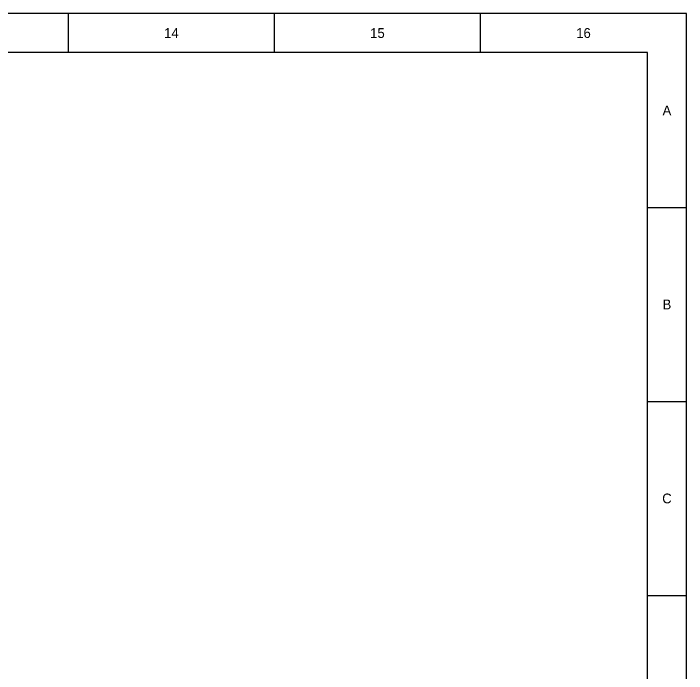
# Model space of a CAD drawing. Extents: x 0 to 1682, y 0 to 1188.
# Drawn here: x 1338.6 to 1682, y 851.1 to 1188 of the extents above; entities that cross this region are included whole.
import ezdxf
from ezdxf.enums import TextEntityAlignment as Align

# ---------------------------------------------------------------- set-up
doc = ezdxf.new("R2010")
doc.units = 0
for name, color, linetype in [('FINA', 7, 'CONTINUOUS'), ('NORMA', 7, 'CONTINUOUS'), ('TEXTO', 7, 'CONTINUOUS')]:
    doc.layers.add(name, color=color, linetype=linetype)

msp = doc.modelspace()

# ---------------------------------------------------------------- linework, layer by layer
at = {"layer": 'FINA'}
for p, q in [((1682, 1188), (0, 1188)), ((1366.625, 1168), (1366.625, 1188)), ((1471.75, 1168), (1471.75, 1188)), ((1576.875, 1168), (1576.875, 1188)), ((1682, 0), (1682, 1188)), ((1662, 1089), (1682, 1089)), ((1662, 990), (1682, 990)), ((1662, 891), (1682, 891))]:
    msp.add_line(p, q, dxfattribs=at)
at = {"layer": 'NORMA'}
for p, q in [((1662, 1168), (40, 1168)), ((1662, 20), (1662, 1168))]:
    msp.add_line(p, q, dxfattribs=at)

# ---------------------------------------------------------------- texts
at = {"layer": 'TEXTO'}
for s, p in [('14', (1419.1875, 1178)), ('15', (1524.3125, 1178)), ('16', (1629.4375, 1178)), ('A', (1672, 1138.5)), ('B', (1672, 1039.5)), ('C', (1672, 940.5))]:
    msp.add_text(s, height=5, dxfattribs=at).set_placement(p, align=Align.MIDDLE_CENTER)

doc.saveas('drawing.dxf')
